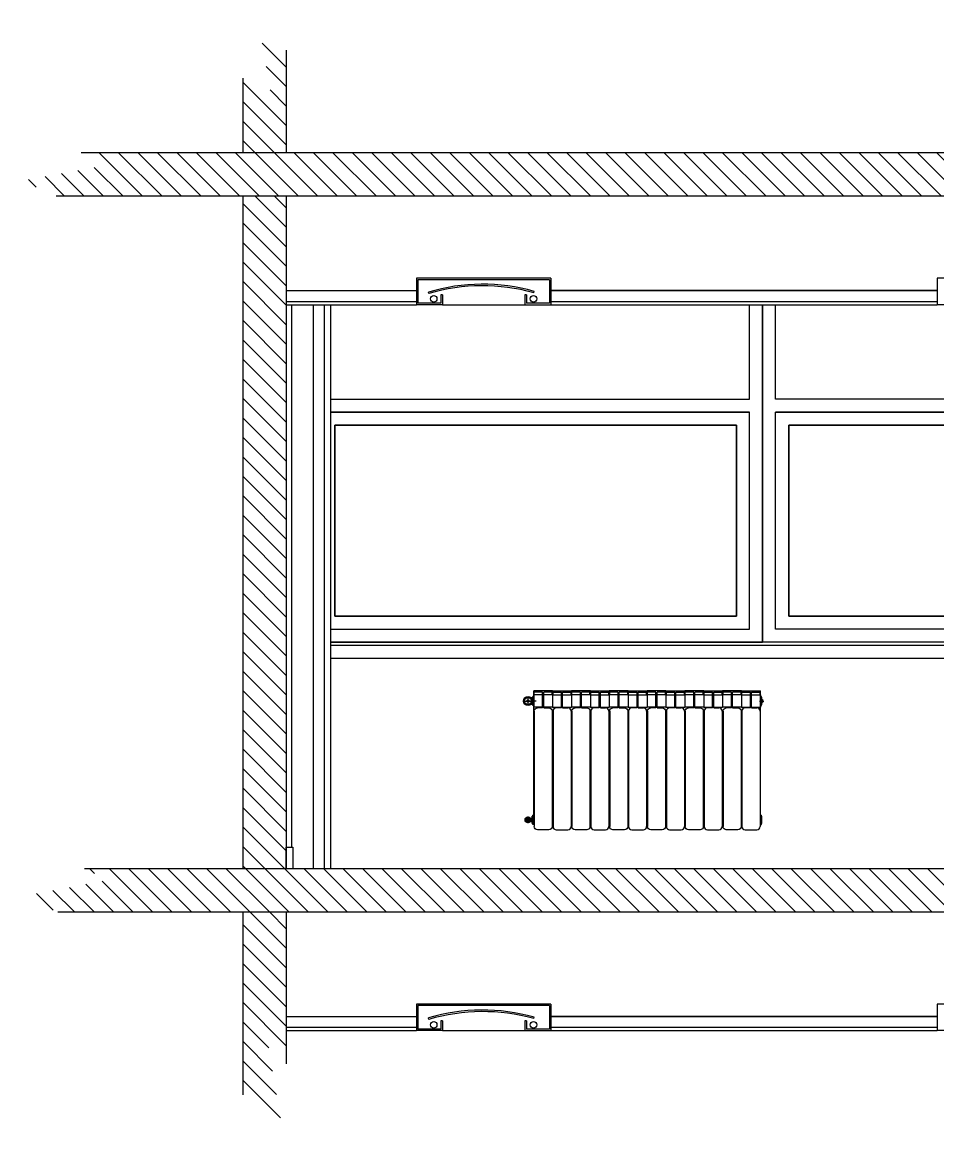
# Model space of a CAD drawing. Header units: millimetres. Extents: x 768.3 to 819.1, y 1240.1 to 1252.9.
# Drawn here: x 808.38 to 812.6, y 1240.12 to 1245.24 of the extents above; entities that cross this region are included whole.
import ezdxf

# ---------------------------------------------------------------- set-up
doc = ezdxf.new("R2010")
doc.units = ezdxf.units.MM
doc.header["$LTSCALE"] = 0.05
for name, color, linetype in [('Corte Cielorraso', 2, 'Continuous'), ('Corte-atras', 252, 'Continuous'), ('Corte-Carpinteria', 253, 'Continuous'), ('Corte-Losa', 7, 'Continuous'), ('Corte-Muros', 6, 'Continuous'), ('Relleno', 252, 'Continuous')]:
    doc.layers.add(name, color=color, linetype=linetype)
pattern_1 = [(135, (2059.20724, 459.49907), (-0.0449012806, -0.0449012806), [])]
pattern_2 = [(135, (2059.20724, 459.51907), (-0.0449012806, -0.0449012806), [])]

# ---------------------------------------------------------------- blocks, each defined once
blk = doc.blocks.new('Termo_Vista')
for p, q in [((-0.218, 0), (0.218, 0)), ((-0.208, -0.092), (-0.208, 0)), ((0.208, -0.092), (0.208, 0)), ((-0.218, -0.092), (-0.013, -0.092)), ((-0.218, -0.092), (-0.218, -0.373)), ((-0.208, -0.025), (-0.013, -0.025)), ((-0.013, -0.392), (-0.013, -0.025)), ((0.012, -0.025), (0.208, -0.025)), ((0.012, -0.392), (0.012, -0.025)), ((0.012, -0.092), (0.218, -0.092)), ((0.218, -0.092), (0.218, -0.373)), ((0.218, -0.092), (0.218, -0.373)), ((-0.218, -0.373), (-0.013, -0.373)), ((-0.208, -0.467), (-0.208, -3.125)), ((-0.013, -0.392), (-0.133, -0.392)), ((0.012, -0.373), (0.218, -0.373)), ((0.012, -0.392), (0.133, -0.392)), ((0.208, -0.467), (0.208, -3.125)), ((-0.208, -2.861), (-0.218, -2.861)), ((-0.218, -3.074), (-0.218, -2.861)), ((0.208, -2.861), (0.218, -2.861)), ((0.218, -3.074), (0.218, -2.861)), ((-0.208, -3.074), (-0.218, -3.074)), ((-0.133, -3.2), (0.133, -3.2)), ((0.208, -3.074), (0.218, -3.074))]:
    blk.add_line(p, q)
for centre, start, end in [((-0.133, -0.467), 90, 180), ((0.133, -0.467), 0, 90), ((-0.133, -3.125), 180, 270), ((0.133, -3.125), 270, 0)]:
    blk.add_arc(centre, 0.075, start, end)

msp = doc.modelspace()

# ---------------------------------------------------------------- hatches: boundary and pattern name
at = {"layer": 'Relleno'}
h = msp.add_hatch(dxfattribs=at)
h.set_pattern_fill('ANSI31', color=256, scale=0.02, angle=90)
h.set_pattern_definition(pattern_2)
h.paths.add_polyline_path([(809.393, 1244.9831), (809.5336, 1244.8394), (809.4666, 1245.2404), (809.593, 1245.1112), (809.593, 1244.6384), (809.393, 1244.6384)])
h = msp.add_hatch(dxfattribs=at)
h.set_pattern_fill('ANSI31', color=256, scale=0.02, angle=90)
h.set_pattern_definition(pattern_2)
h.paths.add_polyline_path([(808.5331, 1244.4384), (808.3764, 1244.5093), (808.7761, 1244.5836), (808.6552, 1244.6384), (819.073, 1244.6384), (819.073, 1244.4384)])
h = msp.add_hatch(dxfattribs=at)
h.set_pattern_fill('ANSI31', color=256, scale=0.02, angle=90)
h.set_pattern_definition(pattern_1)
h.paths.add_polyline_path([(809.593, 1244.4384), (809.393, 1244.4384), (809.393, 1241.3384), (809.593, 1241.3384)])
h = msp.add_hatch(dxfattribs=at)
h.set_pattern_fill('ANSI31', color=256, scale=0.02, angle=90)
h.set_pattern_definition(pattern_1)
h.paths.add_polyline_path([(819.073, 1241.3384), (819.073, 1241.1384), (808.5411, 1241.1384), (808.3764, 1241.213), (808.7761, 1241.2872), (808.6632, 1241.3384)])
h = msp.add_hatch(dxfattribs=at)
h.set_pattern_fill('ANSI31', color=256, scale=0.02, angle=90)
h.set_pattern_definition(pattern_1)
h.paths.add_polyline_path([(809.593, 1241.1384), (809.593, 1240.4395), (809.5109, 1240.5233), (809.5779, 1240.1223), (809.4046, 1240.2995), (809.393, 1240.2975), (809.393, 1241.1384)])

# ---------------------------------------------------------------- linework, layer by layer
at = {"layer": 'Corte Cielorraso'}
for p, q in [((810.813, 1244.0604), (810.193, 1244.0604)), ((810.193, 1244.0604), (810.193, 1243.9384)), ((810.2, 1244.0534), (810.2, 1243.9454)), ((810.806, 1244.0534), (810.2, 1244.0534)), ((810.806, 1244.0534), (810.806, 1243.9454)), ((810.806, 1244.0534), (810.806, 1243.9454)), ((810.813, 1244.0604), (810.813, 1243.9384)), ((810.813, 1244.0604), (810.813, 1243.9384)), ((813.213, 1244.0604), (812.593, 1244.0604)), ((812.593, 1244.0604), (812.593, 1243.9384)), ((809.593, 1244.0034, 0), (810.193, 1244.0034, 0)), ((810.2508, 1243.9897), (810.2488, 1243.9964)), ((810.7339, 1243.9933), (810.7358, 1244)), ((810.813, 1244.0034, 0), (812.4126, 1244.0034, 0)), ((812.593, 1244.0034, 0), (810.813, 1244.0034, 0)), ((810.813, 1244.0034, 0), (812.593, 1244.0034, 0)), ((809.593, 1243.9534, 0), (810.193, 1243.9534, 0)), ((809.593, 1243.9384, 0), (810.193, 1243.9384, 0)), ((810.313, 1243.9384), (810.193, 1243.9384, 0)), ((810.306, 1243.9454), (810.2, 1243.9454)), ((810.313, 1243.9834), (810.306, 1243.9834)), ((810.306, 1243.9834), (810.306, 1243.9454)), ((810.313, 1243.9834), (810.313, 1243.9384)), ((810.313, 1243.9384, 0), (810.813, 1243.9384)), ((810.7, 1243.9834), (810.693, 1243.9834)), ((810.693, 1243.9834), (810.693, 1243.9384)), ((810.693, 1243.9384), (810.813, 1243.9384, 0)), ((810.7, 1243.9834), (810.7, 1243.9454)), ((810.806, 1243.9454), (810.7, 1243.9454)), ((810.813, 1243.9534, 0), (812.4126, 1243.9534, 0)), ((810.813, 1243.9534, 0), (812.593, 1243.9534, 0)), ((810.813, 1243.9534, 0), (812.593, 1243.9534, 0)), ((810.813, 1243.9384), (812.593, 1243.9384, 0)), ((810.813, 1243.9384), (812.593, 1243.9384)), ((812.713, 1243.9384), (812.593, 1243.9384, 0)), ((810.813, 1240.7154), (810.193, 1240.7154)), ((810.193, 1240.7154), (810.193, 1240.5934)), ((810.813, 1240.7154), (810.813, 1240.5934)), ((810.813, 1240.7154), (810.813, 1240.5934)), ((813.213, 1240.7154), (812.593, 1240.7154)), ((812.593, 1240.7154), (812.593, 1240.5934)), ((810.2, 1240.7084), (810.2, 1240.6004)), ((810.806, 1240.7084), (810.2, 1240.7084)), ((810.806, 1240.7084), (810.806, 1240.6004)), ((810.806, 1240.7084), (810.806, 1240.6004)), ((809.593, 1240.6584, 0), (810.193, 1240.6584, 0)), ((810.2508, 1240.6447), (810.2488, 1240.6514)), ((810.313, 1240.6384), (810.306, 1240.6384)), ((810.306, 1240.6384), (810.306, 1240.6004)), ((810.313, 1240.6384), (810.313, 1240.5934)), ((810.7, 1240.6384), (810.693, 1240.6384)), ((810.693, 1240.6384), (810.693, 1240.5934)), ((810.7, 1240.6384), (810.7, 1240.6004)), ((810.7339, 1240.6483), (810.7358, 1240.655)), ((810.813, 1240.6584, 0), (812.4126, 1240.6584, 0)), ((812.593, 1240.6584, 0), (810.813, 1240.6584, 0)), ((810.813, 1240.6584, 0), (812.593, 1240.6584, 0)), ((809.593, 1240.6084, 0), (810.193, 1240.6084, 0)), ((809.593, 1240.5934, 0), (810.193, 1240.5934, 0)), ((810.313, 1240.5934), (810.193, 1240.5934, 0)), ((810.306, 1240.6004), (810.2, 1240.6004)), ((810.313, 1240.5934, 0), (810.813, 1240.5934)), ((810.693, 1240.5934), (810.813, 1240.5934, 0)), ((810.806, 1240.6004), (810.7, 1240.6004)), ((810.813, 1240.6084, 0), (812.4126, 1240.6084, 0)), ((810.813, 1240.6084, 0), (812.593, 1240.6084, 0)), ((810.813, 1240.6084, 0), (812.593, 1240.6084, 0)), ((810.813, 1240.5934), (812.593, 1240.5934, 0)), ((810.813, 1240.5934), (812.593, 1240.5934)), ((812.713, 1240.5934), (812.593, 1240.5934, 0))]:
    msp.add_line(p, q, dxfattribs=at)
for centre in [(810.2731, 1243.9652), (810.7329, 1243.9652), (810.2731, 1240.6202), (810.7329, 1240.6202)]:
    msp.add_circle(centre, 0.015, dxfattribs=at)
for centre, radius in [((810.4986, 1243.158), 0.8748), ((810.4986, 1243.158), 0.8678), ((810.4986, 1239.813), 0.8748), ((810.4986, 1239.813), 0.8678)]:
    msp.add_arc(centre, radius, 74.2646, 106.5893, dxfattribs=at)
at = {"layer": 'Corte-atras'}
for p, q in [((809.618, 1243.9384), (809.618, 1241.4384)), ((809.718, 1243.9384), (809.718, 1241.3384)), ((809.768, 1243.9384), (809.768, 1241.3384)), ((815.803, 1242.3834), (809.798, 1242.3834)), ((815.803, 1242.3684), (809.798, 1242.3684)), ((815.803, 1242.3084), (809.798, 1242.3084)), ((810.734, 1241.5561), (810.734, 1242.1584)), ((811.7789, 1241.5561), (811.7789, 1242.1584)), ((810.692, 1242.1119), (810.7235, 1242.1119)), ((810.7077, 1242.0961), (810.7077, 1242.1276)), ((810.7447, 1242.1121), (810.7187, 1242.1121)), ((810.7296, 1242.1292), (810.7269, 1242.1292)), ((810.7269, 1242.1191), (810.7269, 1242.1292)), ((810.7269, 1242.095), (810.7269, 1242.1046)), ((810.7296, 1242.095), (810.7269, 1242.095)), ((810.7296, 1242.0908), (810.7296, 1242.1334)), ((810.734, 1242.1334), (810.7296, 1242.1334)), ((811.7746, 1242.1121), (811.7941, 1242.1121)), ((811.7789, 1242.1334), (811.7833, 1242.1334)), ((811.7833, 1242.0908), (811.7833, 1242.1334)), ((811.7833, 1242.1292), (811.786, 1242.1292)), ((811.7833, 1242.095), (811.786, 1242.095)), ((811.786, 1242.095), (811.786, 1242.1292)), ((811.786, 1242.1191), (811.7887, 1242.1191)), ((811.786, 1242.105), (811.7887, 1242.105)), ((811.7887, 1242.1191), (811.7887, 1242.1191)), ((811.7887, 1242.1191), (811.7887, 1242.105)), ((810.734, 1242.0908), (810.7296, 1242.0908)), ((811.7789, 1242.0908), (811.7833, 1242.0908)), ((810.7296, 1241.5819), (810.7269, 1241.5819)), ((810.7269, 1241.5477), (810.7269, 1241.5819)), ((810.736, 1241.5861), (810.7296, 1241.5861)), ((810.7296, 1241.5435), (810.7296, 1241.5861)), ((811.7769, 1241.5861), (811.7833, 1241.5861)), ((811.7833, 1241.5435), (811.7833, 1241.5861)), ((811.7833, 1241.5819), (811.786, 1241.5819)), ((811.786, 1241.5477), (811.786, 1241.5819)), ((810.692, 1241.5648), (810.7235, 1241.5648)), ((810.7077, 1241.5491), (810.7077, 1241.5806)), ((810.7192, 1241.5717), (810.7269, 1241.5717)), ((810.7192, 1241.558), (810.7269, 1241.558)), ((810.7296, 1241.5477), (810.7269, 1241.5477)), ((810.736, 1241.5435), (810.7296, 1241.5435)), ((811.7769, 1241.5435), (811.7833, 1241.5435)), ((811.7833, 1241.5477), (811.786, 1241.5477))]:
    msp.add_line(p, q, dxfattribs=at)
at = {"layer": 'Corte-atras', "ltscale": 6}
msp.add_line((809.798, 1243.9384), (809.798, 1241.3384), dxfattribs=at)
at = {"layer": 'Corte-atras'}
msp.add_lwpolyline([(809.623, 1241.4384), (809.623, 1241.3384), (809.593, 1241.3384), (809.593, 1241.4384)], close=True, dxfattribs=at)
for centre, radius in [((810.7077, 1242.1119), 0.0204), ((810.7077, 1242.1119), 0.0157), ((810.7077, 1242.1119), 0.00548), ((810.7077, 1241.5648), 0.0134), ((810.7077, 1241.5648), 0.0108), ((810.7077, 1241.5648), 0.00548)]:
    msp.add_circle(centre, radius, dxfattribs=at)
at = {"layer": 'Corte-Carpinteria'}
for p, q in [((811.7892, 1243.9384), (811.7892, 1242.3834)), ((809.798, 1243.5034), (811.7292, 1243.5034)), ((813.8205, 1243.5034), (811.8492, 1243.5034)), ((809.798, 1243.4434), (811.7292, 1243.4434)), ((813.8205, 1243.4434), (811.8492, 1243.4434)), ((809.798, 1242.4434), (811.7292, 1242.4434)), ((813.8205, 1242.4434), (811.8492, 1242.4434)), ((809.798, 1242.3834), (811.7892, 1242.3834)), ((813.8805, 1242.3834), (811.7892, 1242.3834))]:
    msp.add_line(p, q, dxfattribs=at)
for points in [[(811.7292, 1243.5034), (811.7292, 1243.9384)], [(811.7892, 1242.3834), (811.7892, 1243.9384)], [(811.8492, 1243.5034), (811.8492, 1243.9384)], [(809.798, 1242.4434), (811.7292, 1242.4434), (811.7292, 1243.4434), (809.798, 1243.4434)], [(811.7292, 1242.4434), (811.7292, 1243.4434)], [(811.8492, 1242.4434), (811.8492, 1243.4434)]]:
    msp.add_lwpolyline(points, dxfattribs=at)
for points in [[(813.8205, 1243.4434), (813.8205, 1242.4434), (811.8492, 1242.4434), (811.8492, 1243.4434)], [(809.818, 1243.3834), (811.6692, 1243.3834), (811.6692, 1242.5034), (809.818, 1242.5034)], [(809.818, 1243.3834), (809.818, 1242.5034), (811.6692, 1242.5034), (811.6692, 1243.3834)], [(813.7605, 1243.3834), (811.9092, 1243.3834), (811.9092, 1242.5034), (813.7605, 1242.5034)], [(813.7605, 1243.3834), (813.7605, 1242.5034), (811.9092, 1242.5034), (811.9092, 1243.3834)]]:
    msp.add_lwpolyline(points, close=True, dxfattribs=at)
at = {"layer": 'Corte-Losa'}
for p, q in [((819.073, 1244.6384), (808.6486, 1244.6384)), ((819.073, 1244.4384), (808.5331, 1244.4384)), ((819.073, 1241.3384), (808.6632, 1241.3384)), ((819.073, 1241.1384), (808.5411, 1241.1384))]:
    msp.add_line(p, q, dxfattribs=at)
at = {"layer": 'Corte-Muros'}
for p, q in [((809.593, 1245.1112), (809.593, 1244.6384)), ((809.393, 1244.9831), (809.393, 1244.6384)), ((809.393, 1244.4384), (809.393, 1241.3384)), ((809.593, 1244.4384), (809.593, 1241.3384)), ((809.393, 1241.1384), (809.393, 1240.2975)), ((809.593, 1241.1384), (809.593, 1240.4395))]:
    msp.add_line(p, q, dxfattribs=at)

# ---------------------------------------------------------------- block references
at = {"layer": 'Corte-atras', "yscale": 0.2, "zscale": 0.2}
for p, xscale in [((810.7775, 1242.1584), -0.2), ((810.8646, 1242.1584), 0.2), ((810.9517, 1242.1584), -0.2), ((811.0388, 1242.1584), 0.2), ((811.1258, 1242.1584), -0.2), ((811.2129, 1242.1584), 0.2), ((811.3, 1242.1584), -0.2), ((811.3871, 1242.1584), 0.2), ((811.4741, 1242.1584), -0.2), ((811.5612, 1242.1584), 0.2), ((811.6483, 1242.1584), -0.2), ((811.7354, 1242.1584), 0.2)]:
    msp.add_blockref('Termo_Vista', p, dxfattribs=dict(at, xscale=xscale))

doc.saveas('drawing.dxf')
